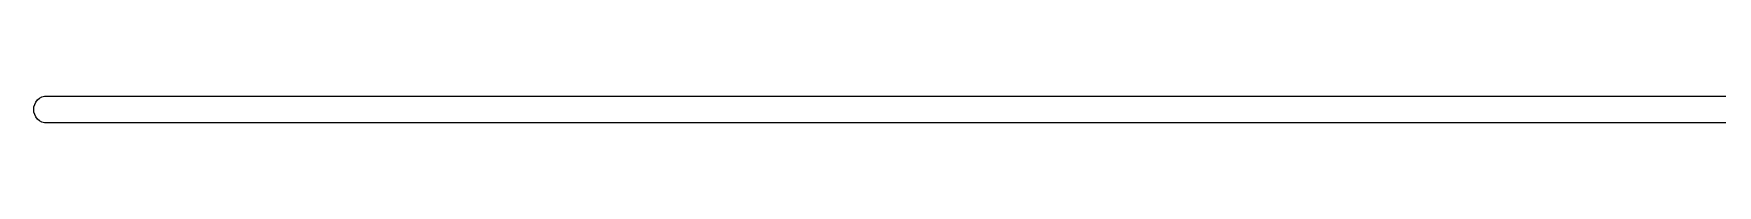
# Model space of a CAD drawing. Extents: x 99.9 to 130.1, y -164.7 to -96.1.
# Drawn here: x 99.94 to 107.47, y -155.06 to -154.94 of the extents above; entities that cross this region are included whole.
import ezdxf

# ---------------------------------------------------------------- set-up
doc = ezdxf.new("R2010")
doc.units = 0
doc.layers.add('BLACK', color=7, linetype='CONTINUOUS')

msp = doc.modelspace()

# ---------------------------------------------------------------- linework, layer by layer
at = {"layer": 'BLACK', "linetype": 'CONTINUOUS'}
for p, q in [((99.9409, -154.988), (99.9443, -154.977)), ((99.9443, -154.977), (99.9499, -154.967)), ((99.9499, -154.967), (99.9574, -154.957)), ((99.9574, -154.957), (99.9665, -154.95)), ((99.9665, -154.95), (99.9769, -154.944)), ((99.9769, -154.944), (99.9882, -154.941)), ((99.9882, -154.941), (99.9971, -154.94)), ((99.9971, -154.94), (130.003, -154.94)), ((99.9397, -155), (99.9409, -154.988)), ((99.9409, -155.012), (99.9397, -155)), ((99.9443, -155.023), (99.9409, -155.012)), ((99.9499, -155.033), (99.9443, -155.023)), ((99.9574, -155.043), (99.9499, -155.033)), ((99.9665, -155.05), (99.9574, -155.043)), ((99.9769, -155.056), (99.9665, -155.05)), ((99.9882, -155.059), (99.9769, -155.056)), ((99.9971, -155.06), (99.9882, -155.059)), ((114.516, -155.06), (99.9971, -155.06))]:
    msp.add_line(p, q, dxfattribs=at)

doc.saveas('drawing.dxf')
